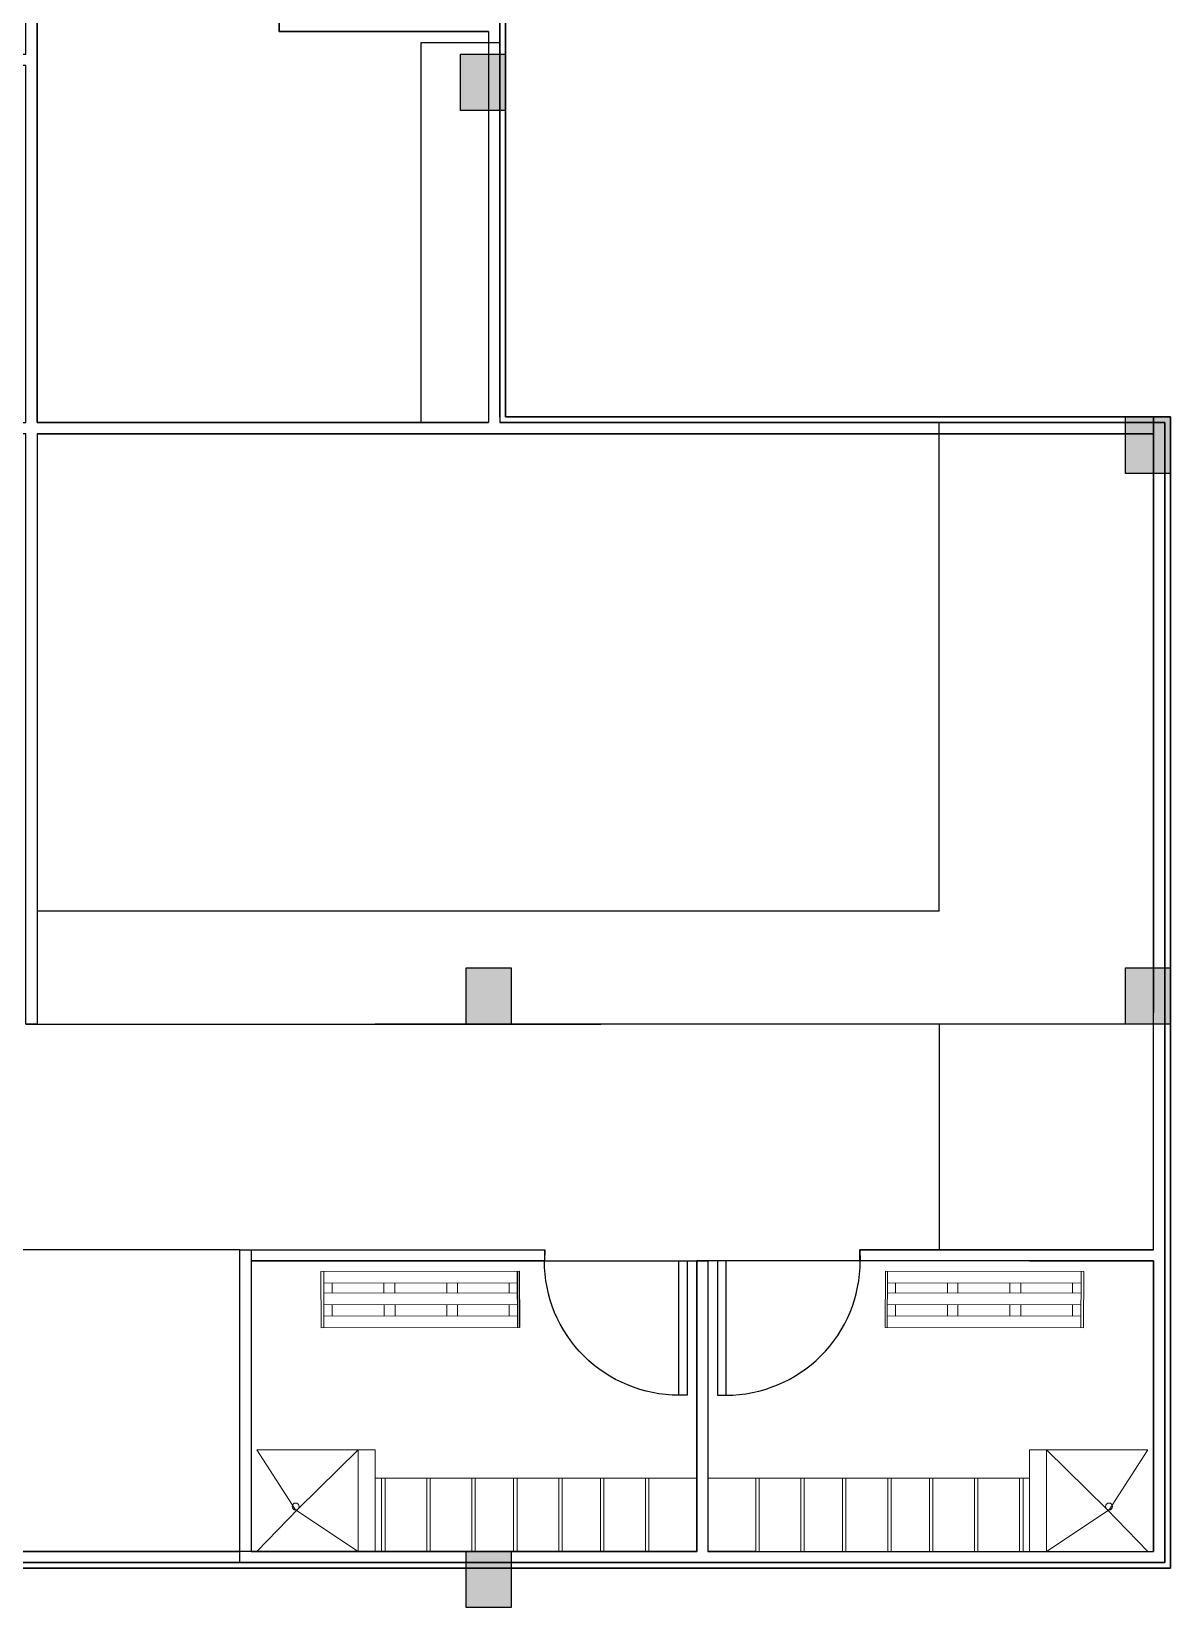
# Model space of a CAD drawing. Header units: millimetres. Extents: x 2508 to 2607, y 837 to 997.
# Drawn here: x 2588.77 to 2598.87, y 938.53 to 952.51 of the extents above; entities that cross this region are included whole.
import ezdxf

# ---------------------------------------------------------------- set-up
doc = ezdxf.new("R2010")
doc.units = ezdxf.units.MM
doc.layers.add('MOBILIARIO', color=181, linetype='Continuous', lineweight=9)
doc.layers.add('VENTANA', color=5, linetype='Continuous')

msp = doc.modelspace()

# ---------------------------------------------------------------- hatches: boundary and pattern name
for points in [[(2592.971, 952.305), (2592.971, 951.805), (2592.571, 951.805), (2592.571, 952.305)], [(2598.866, 949.088), (2598.866, 948.588), (2598.466, 948.588), (2598.466, 949.088)], [(2593.021, 944.205), (2593.021, 943.705), (2592.621, 943.705), (2592.621, 944.205)], [(2598.866, 944.205), (2598.866, 943.705), (2598.466, 943.705), (2598.466, 944.205)], [(2593.021, 939.033), (2593.021, 938.533), (2592.621, 938.533), (2592.621, 939.033)]]:
    msp.add_hatch(color=256).paths.add_polyline_path(points)

# ---------------------------------------------------------------- linework, layer by layer
for p, q in [((2592.971, 952.305), (2592.971, 957.305)), ((2592.921, 953.1), (2592.921, 949.038)), ((2588.819, 952.905), (2588.819, 951.872)), ((2590.963, 952.505), (2590.963, 952.905)), ((2592.821, 952.505), (2590.963, 952.505)), ((2592.921, 952.405), (2592.221, 952.405)), ((2592.221, 952.405), (2592.221, 949.038)), ((2592.821, 952.505), (2592.821, 949.038)), ((2588.819, 951.872), (2588.819, 949.038)), ((2588.819, 951.038), (2588.819, 949.038)), ((2588.819, 949.038), (2592.821, 949.038)), ((2588.819, 949.038), (2590.671, 949.038)), ((2592.921, 949.038), (2593.816, 949.038)), ((2593.816, 949.038), (2594.816, 949.038)), ((2596.816, 944.705), (2596.816, 949.038)), ((2588.819, 948.938), (2593.816, 948.938)), ((2593.816, 948.938), (2594.816, 948.938)), ((2596.816, 944.705), (2588.819, 944.705)), ((2598.716, 941.705), (2598.716, 943.805)), ((2588.719, 943.705), (2593.816, 943.705)), ((2593.816, 943.705), (2591.816, 943.705)), ((2594.816, 943.705), (2593.816, 943.705)), ((2598.816, 943.705), (2598.816, 941.705)), ((2590.616, 941.705), (2588.616, 941.705)), ((2591.816, 941.605), (2594.666, 941.605)), ((2594.666, 941.605), (2594.666, 939.185)), ((2594.766, 941.605), (2594.766, 939.185)), ((2597.616, 941.605), (2594.766, 941.605)), ((2597.616, 941.605), (2598.716, 941.605)), ((2598.716, 941.605), (2598.716, 939.03)), ((2598.816, 938.93), (2598.816, 939.43)), ((2594.666, 939.03), (2586.716, 939.03)), ((2595.189, 939.03), (2594.766, 939.03)), ((2595.189, 939.03), (2595.189, 939.03))]:
    msp.add_line(p, q)
at = {"color": 31}
for p, q in [((2593.075, 941.515), (2593.076, 941.015)), ((2593.093, 941.515), (2593.094, 941.015))]:
    msp.add_line(p, q, dxfattribs=at)
for points in [[(2586.616, 941.705), (2586.566, 941.705), (2586.566, 938.88), (2598.866, 938.88), (2598.866, 949.088), (2592.971, 949.088), (2592.971, 958.35), (2582.773, 958.35), (2582.773, 954.305), (2582.823, 954.305), (2582.823, 958.3), (2592.921, 958.3), (2592.921, 949.038), (2598.816, 949.038), (2598.816, 938.93), (2586.616, 938.93), (2586.616, 941.705), (2586.566, 941.705), (2586.514, 941.705)], [(2592.921, 949.088), (2592.921, 958.3), (2582.823, 958.3), (2582.823, 957.3)], [(2592.971, 952.305), (2592.971, 951.805), (2592.571, 951.805), (2592.571, 952.305), (2592.971, 952.305)], [(2586.716, 938.93), (2598.816, 938.93), (2598.816, 949.038), (2592.921, 949.038)], [(2594.816, 949.038), (2598.816, 949.038), (2598.816, 943.705)], [(2598.866, 949.088), (2598.866, 948.588), (2598.466, 948.588), (2598.466, 949.088), (2598.866, 949.088)], [(2588.819, 948.938), (2588.819, 943.705), (2588.719, 943.705)], [(2594.816, 948.938), (2598.716, 948.938), (2598.716, 943.805), (2598.716, 943.805)], [(2593.021, 944.205), (2593.021, 943.705), (2592.621, 943.705), (2592.621, 944.205), (2593.021, 944.205)], [(2598.866, 944.205), (2598.866, 943.705), (2598.466, 943.705), (2598.466, 944.205), (2598.866, 944.205)], [(2598.716, 943.705), (2594.816, 943.705)], [(2598.716, 943.705), (2596.816, 943.705), (2596.816, 941.705)], [(2594.766, 938.93), (2590.616, 938.93), (2590.616, 941.705), (2593.32, 941.705), (2593.316, 941.605)], [(2594.666, 938.93), (2598.816, 938.93), (2598.816, 941.705)], [(2598.716, 941.705), (2596.112, 941.705), (2596.116, 941.605)], [(2590.716, 941.605), (2591.816, 941.605)], [(2594.666, 941.605), (2594.666, 939.185), (2594.666, 939.03)], [(2594.666, 941.605), (2594.766, 941.605), (2594.766, 939.03)], [(2594.766, 941.605), (2594.666, 941.605), (2594.666, 939.03)], [(2594.766, 941.605), (2594.766, 939.185), (2594.766, 939.03)], [(2593.021, 939.033), (2593.021, 938.533), (2592.621, 938.533), (2592.621, 939.033), (2593.021, 939.033)], [(2594.766, 939.03), (2598.716, 939.03)]]:
    msp.add_lwpolyline(points)
at = {"color": 3}
for points in [[(2586.121, 954.405), (2586.121, 954.305), (2582.773, 954.305), (2582.773, 958.35), (2592.971, 958.35), (2592.971, 949.088), (2598.866, 949.088), (2598.866, 938.88), (2586.566, 938.88), (2586.566, 941.705), (2586.716, 941.705), (2586.716, 939.03), (2590.616, 939.03), (2590.616, 939.03), (2590.616, 939.03), (2590.616, 939.03)], [(2592.621, 948.938), (2588.819, 948.938), (2588.819, 943.705), (2588.719, 943.705), (2588.719, 948.938), (2584.819, 948.938), (2584.819, 949.038), (2588.719, 949.038), (2588.719, 952.205), (2584.819, 952.205), (2584.819, 952.305), (2588.719, 952.305), (2588.719, 953.005)], [(2592.821, 949.038), (2588.819, 949.038), (2588.819, 952.905), (2590.963, 952.905), (2590.963, 952.505), (2592.821, 952.505), (2592.821, 949.038)], [(2590.616, 939.03), (2590.616, 941.705), (2590.716, 941.705), (2590.716, 939.03), (2594.666, 939.03), (2594.666, 941.605), (2594.766, 941.605), (2594.766, 939.03), (2598.716, 939.03), (2598.716, 941.605), (2596.112, 941.605), (2596.112, 941.705), (2598.716, 941.705), (2598.716, 949.088), (2598.716, 948.938), (2596.816, 948.938), (2592.621, 948.938)]]:
    msp.add_lwpolyline(points, dxfattribs=at)
for points in [[(2594.507, 940.415), (2594.507, 941.605), (2594.581, 941.605), (2594.581, 940.415), (2594.507, 940.415, -0.414214), (2593.316, 941.605, -0.414214)], [(2594.926, 940.415), (2594.926, 941.605), (2594.851, 941.605), (2594.851, 940.415), (2594.926, 940.415, 0.414214), (2596.116, 941.605, 0.414214)]]:
    msp.add_lwpolyline(points, format="xyb")
at = {"layer": 'MOBILIARIO', "color": 31}
for p, q in [((2591.335, 941.511), (2593.093, 941.515)), ((2591.337, 941.011), (2591.335, 941.511)), ((2591.361, 941.011), (2591.36, 941.511)), ((2596.339, 941.515), (2596.338, 941.015)), ((2598.097, 941.511), (2596.339, 941.515)), ((2596.357, 941.515), (2596.356, 941.015)), ((2598.072, 941.011), (2598.073, 941.511)), ((2598.096, 941.011), (2598.097, 941.511)), ((2593.075, 941.411), (2591.36, 941.407)), ((2591.434, 941.407), (2591.434, 941.319)), ((2591.893, 941.32), (2591.893, 941.408)), ((2591.991, 941.408), (2591.991, 941.32)), ((2592.451, 941.409), (2592.451, 941.321)), ((2592.544, 941.41), (2592.544, 941.322)), ((2593.003, 941.411), (2593.003, 941.323)), ((2596.357, 941.411), (2598.073, 941.407)), ((2596.429, 941.411), (2596.429, 941.323)), ((2596.889, 941.41), (2596.889, 941.322)), ((2596.982, 941.409), (2596.981, 941.321)), ((2597.441, 941.408), (2597.441, 941.32)), ((2597.539, 941.32), (2597.539, 941.408)), ((2597.999, 941.407), (2597.999, 941.319)), ((2593.075, 941.323), (2591.36, 941.319)), ((2593.076, 941.219), (2591.36, 941.215)), ((2591.434, 941.215), (2591.434, 941.115)), ((2591.894, 941.116), (2591.894, 941.216)), ((2591.992, 941.216), (2591.992, 941.116)), ((2592.451, 941.217), (2592.451, 941.117)), ((2592.544, 941.218), (2592.544, 941.118)), ((2593.004, 941.219), (2593.004, 941.119)), ((2596.357, 941.323), (2598.072, 941.319)), ((2596.357, 941.219), (2598.072, 941.215)), ((2596.429, 941.219), (2596.429, 941.119)), ((2596.888, 941.218), (2596.888, 941.118)), ((2596.981, 941.217), (2596.981, 941.117)), ((2597.441, 941.216), (2597.441, 941.116)), ((2597.539, 941.116), (2597.539, 941.216)), ((2597.998, 941.215), (2597.998, 941.115)), ((2593.076, 941.119), (2591.36, 941.115)), ((2596.357, 941.119), (2598.072, 941.115)), ((2593.094, 941.015), (2591.337, 941.011)), ((2596.338, 941.015), (2598.096, 941.011))]:
    msp.add_line(p, q, dxfattribs=at)
at = {"layer": 'MOBILIARIO'}
for p, q in [((2590.766, 939.93), (2591.11, 939.397)), ((2590.766, 939.93), (2591.666, 939.93)), ((2591.666, 939.93), (2591.132, 939.406)), ((2591.666, 939.93), (2591.816, 939.93)), ((2591.666, 939.03), (2591.666, 939.93)), ((2591.816, 939.03), (2591.816, 939.93)), ((2597.766, 939.93), (2597.616, 939.93)), ((2597.616, 939.03), (2597.616, 939.93)), ((2597.766, 939.93), (2598.3, 939.406)), ((2597.766, 939.03), (2597.766, 939.93)), ((2598.666, 939.93), (2597.766, 939.93)), ((2598.666, 939.93), (2598.322, 939.397)), ((2594.666, 939.68), (2591.816, 939.68)), ((2591.873, 939.68), (2591.873, 939.03)), ((2591.903, 939.68), (2591.903, 939.03)), ((2592.273, 939.68), (2592.273, 939.03)), ((2592.303, 939.68), (2592.303, 939.03)), ((2592.673, 939.68), (2592.673, 939.03)), ((2592.703, 939.68), (2592.703, 939.03)), ((2593.043, 939.68), (2593.043, 939.03)), ((2593.073, 939.68), (2593.073, 939.03)), ((2593.073, 939.68), (2593.073, 939.03)), ((2593.443, 939.68), (2593.443, 939.03)), ((2593.443, 939.68), (2593.443, 939.03)), ((2593.473, 939.68), (2593.473, 939.03)), ((2593.473, 939.68), (2593.473, 939.03)), ((2593.813, 939.68), (2593.813, 939.03)), ((2593.843, 939.68), (2593.843, 939.03)), ((2593.843, 939.68), (2593.843, 939.03)), ((2594.213, 939.68), (2594.213, 939.03)), ((2594.243, 939.68), (2594.243, 939.03)), ((2594.766, 939.68), (2597.616, 939.68)), ((2595.189, 939.68), (2595.189, 939.03)), ((2595.219, 939.68), (2595.219, 939.03)), ((2595.589, 939.68), (2595.589, 939.03)), ((2595.589, 939.68), (2595.589, 939.03)), ((2595.619, 939.68), (2595.619, 939.03)), ((2595.959, 939.68), (2595.959, 939.03)), ((2595.959, 939.68), (2595.959, 939.03)), ((2595.989, 939.68), (2595.989, 939.03)), ((2595.989, 939.68), (2595.989, 939.03)), ((2596.359, 939.68), (2596.359, 939.03)), ((2596.359, 939.68), (2596.359, 939.03)), ((2596.389, 939.68), (2596.389, 939.03)), ((2596.729, 939.68), (2596.729, 939.03)), ((2596.759, 939.68), (2596.759, 939.03)), ((2597.129, 939.68), (2597.129, 939.03)), ((2597.159, 939.68), (2597.159, 939.03)), ((2597.529, 939.68), (2597.529, 939.03)), ((2597.559, 939.68), (2597.559, 939.03)), ((2591.132, 939.406), (2590.766, 939.03)), ((2591.11, 939.397), (2591.666, 939.03)), ((2598.322, 939.397), (2597.766, 939.03)), ((2598.3, 939.406), (2598.666, 939.03))]:
    msp.add_line(p, q, dxfattribs=at)
for centre in [(2591.11, 939.428), (2598.322, 939.428)]:
    msp.add_circle(centre, 0.0306, dxfattribs=at)
at = {"layer": 'VENTANA', "color": 3}
msp.add_lwpolyline([(2590.716, 941.705), (2593.316, 941.705), (2593.316, 941.605), (2590.716, 941.605)], dxfattribs=at)

doc.saveas('drawing.dxf')
